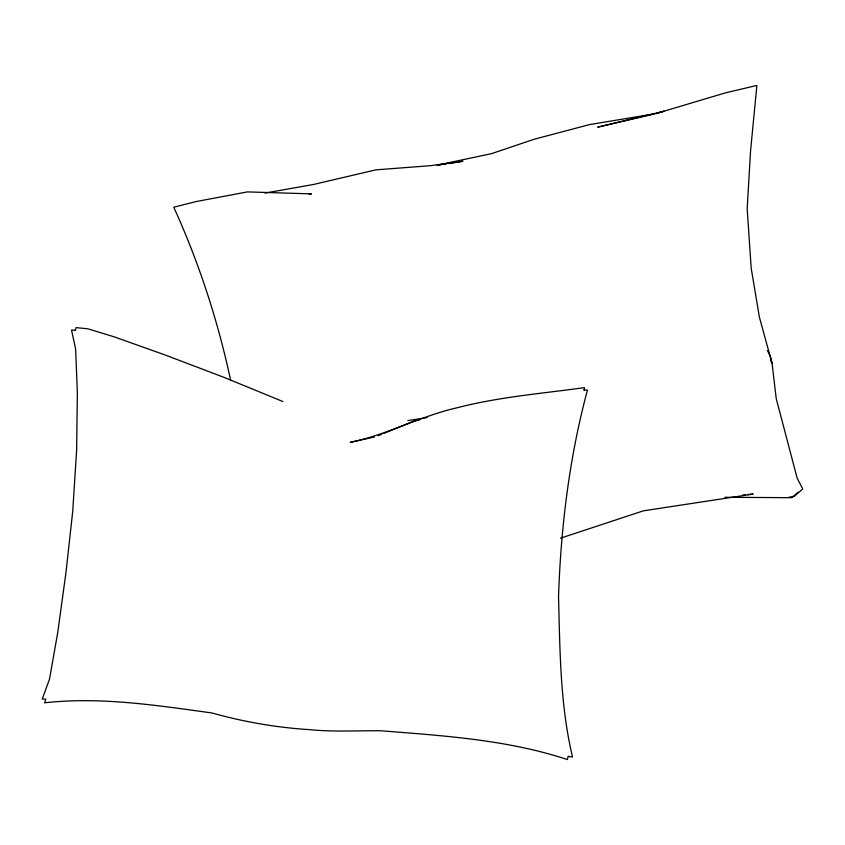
<?xml version="1.0" encoding="UTF-8"?>
<svg xmlns="http://www.w3.org/2000/svg" width="845" height="845" viewBox="0 0 845 845"><rect width="100%" height="100%" fill="white"/><g stroke="black" fill="none" stroke-linecap="round" stroke-linejoin="round"><path stroke-width="1.27" d="M584.159 390.2L584.465 387.623C542.015 393.548 499.089 396.896 457.409 407.702C420.556 415.972 387.2 434.869 350.242 442.326L374.462 437.002M75.342 330.321L76.134 327.617L87.848 328.811L114.307 336.88L165.261 355.037L224.157 377.419L282.927 401.544M798.208 492.149L791.923 497.684L724.947 497.293M378.127 435.745L381.718 434.267M384.116 433.284L414.018 420.979L419.162 419.976M560.562 538.17L643.341 510.845L753.191 494.082L748.036 494.505M654.516 113.938L597.658 127.162L663.98 111.244L655.783 113.642L725.982 92.707L756.877 85.44L750.561 150.928L747.17 208.599L751.173 268.161L759.391 317.118L772.066 363.371L776.249 398.713L797.173 478.185L802.75 488.949L794.385 496.205L788.734 497.314M437.14 165.176L491.536 153.653L534.336 139.203L589.599 124.585L654.484 113.853M265.003 193.082L313.59 184.453L375.909 169.856L430.454 165.683L462.944 161.289L448.843 163.56M438.576 165.208L441.143 164.796M443.709 164.384L446.276 163.972M407.85 420.578L427.021 417.599M742.882 494.927L745.459 494.716M308.921 193.938L311.551 193.875L247.458 191.899L196.325 201.522L173.753 207.215C199.008 262.615 217.989 321.153 230.727 380.672M75.321 330.237L71.529 330.046L75.617 348.974L77.349 392.608L76.62 450.332L72.723 511.331L65.921 572.899L57.671 632.937L49.506 679.126L42.25 699.026L45.799 699.09L44.595 702.808C100.354 696.565 156.589 705.353 211.863 712.948C243.793 721.905 276.621 727.608 309.735 729.657C333.458 732.055 357.192 730.555 380.947 730.767C443.583 735.773 507.38 739.713 567.386 759.56L568.167 756.349L572.53 756.983C560.024 704.698 560.003 650.291 558.524 596.813C560.869 527.248 569.319 457.377 587.455 390.105L583.916 389.82M767.418 350.548L770.355 356.263L772.066 363.371L770.439 359.79"/></g></svg>
